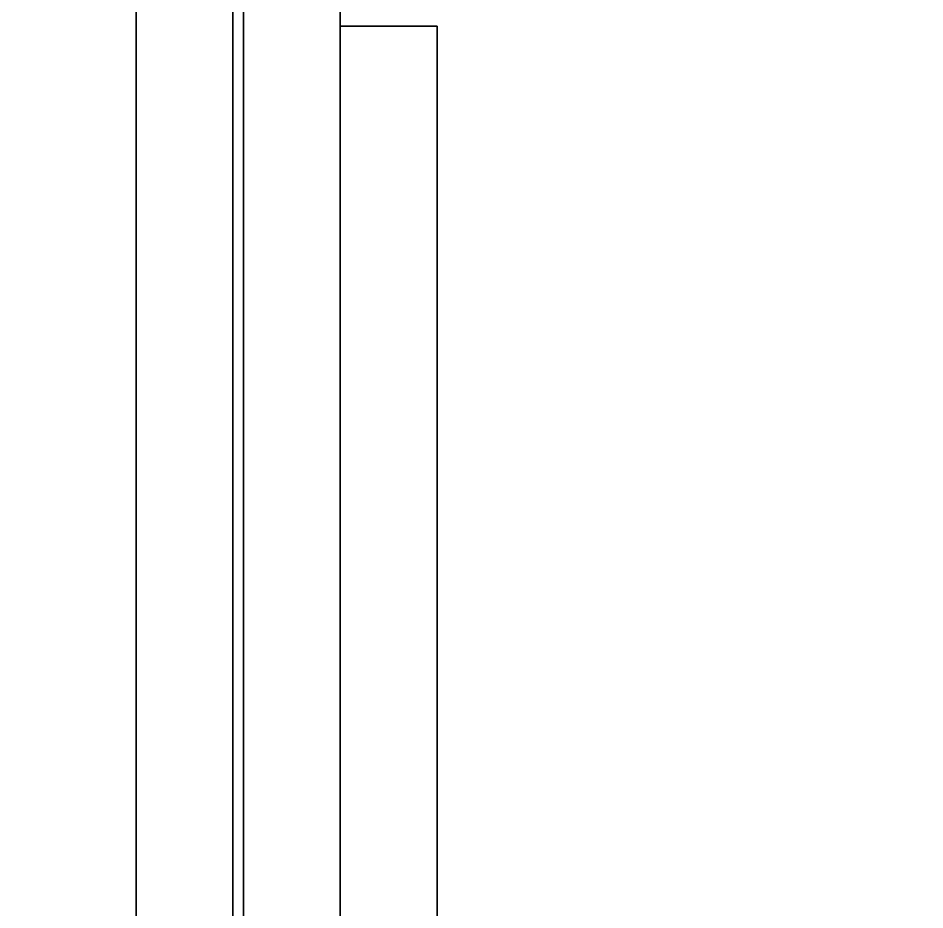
# Model space of a CAD drawing. Extents: x 0 to 2775, y -2341 to 0.
# Drawn here: x 658.1 to 826.7, y -1984.2 to -1818.3 of the extents above; entities that cross this region are included whole.
import ezdxf

# ---------------------------------------------------------------- set-up
doc = ezdxf.new("R2010")
doc.units = 0
for name, color, linetype in [('LAYER0', 7, 'CONTINUOUS'), ('LAYER150', 253, 'CONTINUOUS'), ('LAYER378', 7, 'CONTINUOUS'), ('LAYER54', 7, 'CONTINUOUS'), ('LAYER7', 7, 'CONTINUOUS'), ('LAYER8', 7, 'CONTINUOUS')]:
    doc.layers.add(name, color=color, linetype=linetype)

msp = doc.modelspace()

# ---------------------------------------------------------------- linework, layer by layer
at = {"layer": 'LAYER0', "invisible_edges": 1}
for points in [[(2775, 0), (18, -2341), (18, 0), (2775, 0)], [(18, -2341), (2775, 0), (2775, -2341), (18, -2341)], [(2775, -2341, 5), (18, 0, 5), (18, -2341, 5), (2775, -2341, 5)], [(18, 0, 5), (2775, -2341, 5), (2775, 0, 5), (18, 0, 5)]]:
    msp.add_3dface(points, dxfattribs=at)
at = {"layer": 'LAYER150', "invisible_edges": 1}
for points in [[(718, -1819.835, 88), (718, -2149.005, 2462), (718, -1819.835, 2462), (718, -1819.835, 88)], [(718, -2149.005, 2462), (718, -1819.835, 88), (718, -2149.005, 88), (718, -2149.005, 2462)], [(718, -1819.835, 88), (736, -2149.005, 88), (718, -2149.005, 88), (718, -1819.835, 88)], [(736, -2149.005, 88), (718, -1819.835, 88), (736, -1819.835, 88), (736, -2149.005, 88)], [(736, -1819.835, 2462), (718, -2149.005, 2462), (736, -2149.005, 2462), (736, -1819.835, 2462)], [(718, -2149.005, 2462), (736, -1819.835, 2462), (718, -1819.835, 2462), (718, -2149.005, 2462)], [(736, -1819.835, 2462), (718, -1819.835, 88), (718, -1819.835, 2462), (736, -1819.835, 2462)], [(718, -1819.835, 88), (736, -1819.835, 2462), (736, -1819.835, 88), (718, -1819.835, 88)], [(736, -2149.005, 88), (736, -1819.835, 2462), (736, -2149.005, 2462), (736, -2149.005, 88)], [(736, -1819.835, 2462), (736, -2149.005, 88), (736, -1819.835, 88), (736, -1819.835, 2462)]]:
    msp.add_3dface(points, dxfattribs=at)
at = {"layer": 'LAYER378', "invisible_edges": 1}
for points in [[(700, -91, 2685), (700, -2191, 2465), (700, -2191, 2685), (700, -91, 2685)], [(700, -2191, 2465), (700, -91, 2685), (700, -91, 2465), (700, -2191, 2465)], [(718, -91, 2465), (700, -2191, 2465), (700, -91, 2465), (718, -91, 2465)], [(700, -2191, 2465), (718, -91, 2465), (718, -2191, 2465), (700, -2191, 2465)], [(718, -2191, 2685), (700, -91, 2685), (700, -2191, 2685), (718, -2191, 2685)], [(700, -91, 2685), (718, -2191, 2685), (718, -91, 2685), (700, -91, 2685)], [(718, -91, 2465), (718, -2191, 2685), (718, -2191, 2465), (718, -91, 2465)], [(718, -2191, 2685), (718, -91, 2465), (718, -91, 2685), (718, -2191, 2685)]]:
    msp.add_3dface(points, dxfattribs=at)
at = {"layer": 'LAYER54', "invisible_edges": 1}
for points in [[(168, -2133, 2464), (718, -1503.67, 2464), (168, -1503.67, 2464), (168, -2133, 2464)], [(718, -1503.67, 2464), (168, -2133, 2464), (718, -2133, 2464), (718, -1503.67, 2464)], [(718, -2133, 2446), (168, -1503.67, 2446), (718, -1503.67, 2446), (718, -2133, 2446)], [(168, -1503.67, 2446), (718, -2133, 2446), (168, -2133, 2446), (168, -1503.67, 2446)], [(718, -2133, 2446), (718, -1503.67, 2464), (718, -2133, 2464), (718, -2133, 2446)], [(718, -1503.67, 2464), (718, -2133, 2446), (718, -1503.67, 2446), (718, -1503.67, 2464)]]:
    msp.add_3dface(points, dxfattribs=at)
at = {"layer": 'LAYER7', "invisible_edges": 1}
for points in [[(168, -1503.67, 85), (718, -2133, 85), (168, -2133, 85), (168, -1503.67, 85)], [(718, -2133, 85), (168, -1503.67, 85), (718, -1503.67, 85), (718, -2133, 85)], [(718, -1503.67, 103), (168, -2133, 103), (718, -2133, 103), (718, -1503.67, 103)], [(168, -2133, 103), (718, -1503.67, 103), (168, -1503.67, 103), (168, -2133, 103)], [(718, -1503.67, 103), (718, -2133, 85), (718, -1503.67, 85), (718, -1503.67, 103)], [(718, -2133, 85), (718, -1503.67, 103), (718, -2133, 103), (718, -2133, 85)]]:
    msp.add_3dface(points, dxfattribs=at)
at = {"layer": 'LAYER8', "invisible_edges": 1}
for points in [[(680, -1503.67, 85), (680, -2133, 5), (680, -2133, 85), (680, -1503.67, 85)], [(680, -2133, 5), (680, -1503.67, 85), (680, -1503.67, 5), (680, -2133, 5)], [(698, -1503.67, 5), (680, -2133, 5), (680, -1503.67, 5), (698, -1503.67, 5)], [(680, -2133, 5), (698, -1503.67, 5), (698, -2133, 5), (680, -2133, 5)], [(698, -2133, 85), (680, -1503.67, 85), (680, -2133, 85), (698, -2133, 85)], [(680, -1503.67, 85), (698, -2133, 85), (698, -1503.67, 85), (680, -1503.67, 85)], [(698, -1503.67, 5), (698, -2133, 85), (698, -2133, 5), (698, -1503.67, 5)], [(698, -2133, 85), (698, -1503.67, 5), (698, -1503.67, 85), (698, -2133, 85)]]:
    msp.add_3dface(points, dxfattribs=at)

doc.saveas('drawing.dxf')
